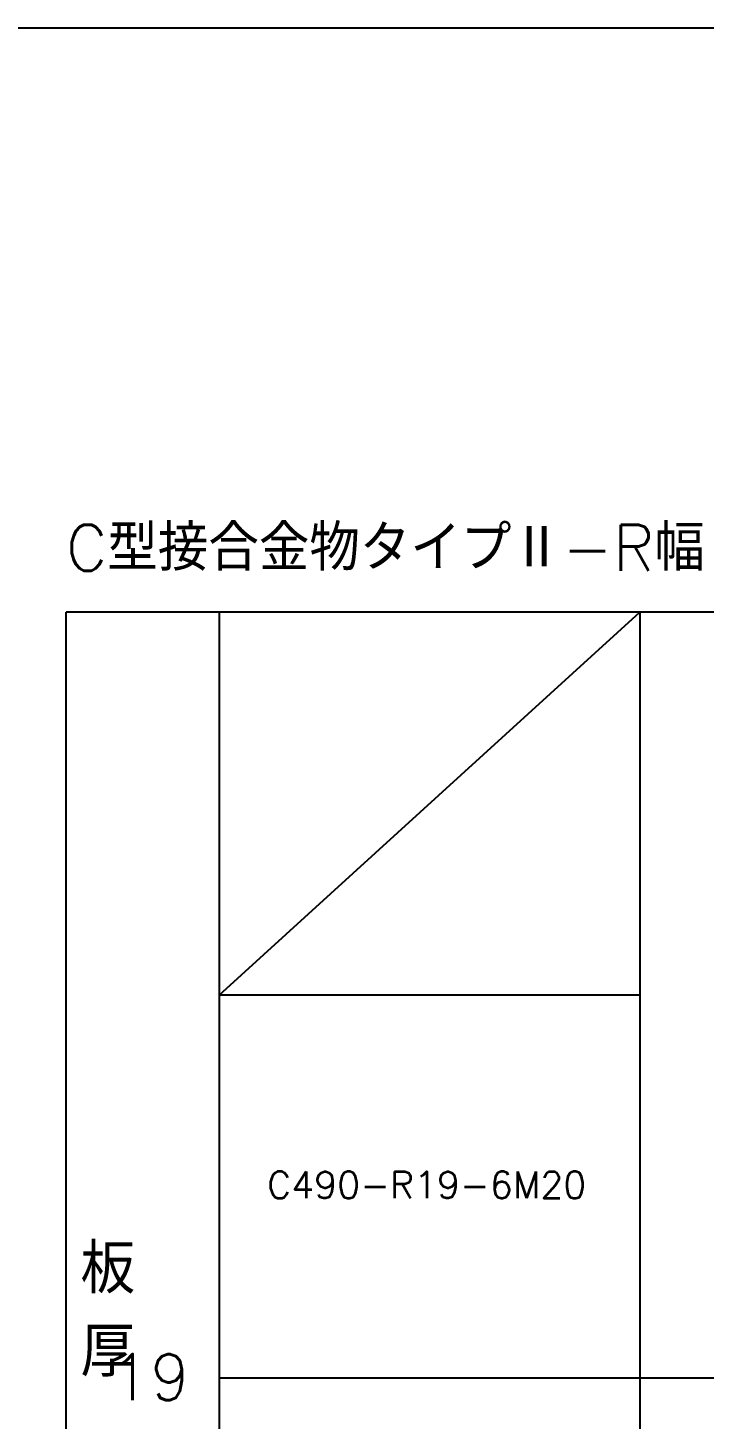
# Model space of a CAD drawing. Header units: millimetres. Extents: x 1755271 to 1764314, y -179109 to -173084.
# Drawn here: x 1758358 to 1759242, y -174976 to -173159 of the extents above; entities that cross this region are included whole.
import ezdxf

# ---------------------------------------------------------------- set-up
doc = ezdxf.new("R2010")
doc.units = ezdxf.units.MM
doc.header["$LTSCALE"] = 3
doc.layers.add('01', color=7, linetype='Continuous')
doc.styles.add('KANJI', font='txt.shx', dxfattribs={"bigfont": 'extfont2.shx'})
doc.styles.add('KANJI-tate', font='txt.shx', dxfattribs={"bigfont": 'extfont2.shx'})

msp = doc.modelspace()

# ---------------------------------------------------------------- linework, layer by layer
at = {"layer": '01', "color": 7}
for p, q in [((1760557.648, -173922.181), (1758407.648, -173922.181)), ((1758607.648, -173922.181), (1758607.648, -175922.181)), ((1758607.648, -174422.181), (1759157.648, -173922.181)), ((1759157.648, -173922.181), (1759157.648, -175922.181)), ((1760557.648, -174922.181), (1758607.648, -174922.181))]:
    msp.add_line(p, q, dxfattribs=at)
at = {"layer": '01', "color": 7, "ltscale": 2}
msp.add_lwpolyline([(1755270.507, -173159.27), (1764314.271, -173159.27), (1764314.271, -179109.225), (1755270.507, -179109.225)], close=True, dxfattribs=at)
at = {"layer": '01', "color": 7}
for points in [[(1758407.648, -175922.181), (1758407.648, -173922.181)], [(1759157.648, -174422.181), (1758607.648, -174422.181)]]:
    msp.add_lwpolyline(points, dxfattribs=at)

# ---------------------------------------------------------------- texts
at = {"layer": '01', "color": 7, "attachment_point": 1}
for s, insert, char_height, width, style in [('C型接合金物タイプⅡ-R幅', (1758407.648, -173807.972), 60, 1290.19116, 'KANJI'), ('C490-R19-6M20', (1758670.444, -174652.231), 35, 905.5961, 'KANJI'), ('板厚', (1758426.491, -174746.527), 65, 122.75576, 'KANJI-tate'), ('19', (1758466.235, -174890.57), 60, 905.5961, 'KANJI')]:
    msp.add_mtext(s, dxfattribs=dict(at, insert=insert, char_height=char_height, width=width, style=style))

doc.saveas('drawing.dxf')
